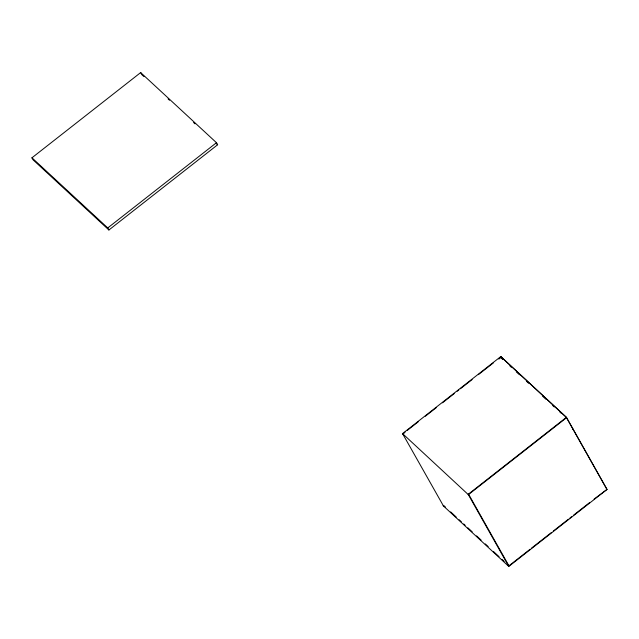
<?xml version="1.0" encoding="UTF-8"?>
<svg xmlns="http://www.w3.org/2000/svg" width="639" height="639" viewBox="0 0 639 639"><rect width="100%" height="100%" fill="white"/><g stroke="black" fill="none" stroke-linecap="round" stroke-linejoin="round"><path stroke-width="0.96" d="M31.95 157.801L140.668 72.574L216.469 142.713L217.627 144.765L108.91 229.992L33.108 159.846L31.95 157.801L107.751 227.939L108.91 229.992M107.751 227.939L216.469 142.713M445.343 506.975L443.897 505.633L443.458 505.968L402.546 433.601L500.792 356.578L566.426 417.307L607.05 489.41L508.796 566.426L443.17 505.713M405.078 432.116L403.033 434.224M407.418 430.303L418.337 421.732M425.334 416.261L436.269 407.674M442.468 402.834L454.201 393.616M457.26 391.236L458.818 390.014M460.376 388.792L472.133 379.558M478.371 374.662L493.348 362.936M498.644 358.775L501 356.937L502.262 358.934M498.995 359.006L501.288 357.209L500.856 357.544M566.426 417.307L468.171 494.33L508.796 566.426M500.984 356.937L500.792 356.578L566.625 417.658L468.371 494.682L402.546 433.601M572.384 429.24L572.816 428.905M512.071 563.366L508.94 565.819L468.515 494.075M512.558 562.983L530.066 549.26M531.632 548.03L551.201 532.694M553.334 531.017L568.414 519.195M569.972 517.973L571.546 516.743M573.726 515.034L589.541 502.637M594.118 499.051L607.05 489.41M559.756 411.899L561.17 413.217M501.583 358.223L503.045 359.573M509.922 365.939L511.344 367.249M516.296 371.842L519.523 374.821M526.504 381.275L528.629 383.248M542.511 396.092L545.914 399.239M552.743 405.557L554.205 406.915M144.015 76.648L141.826 74.619L140.668 72.574M168.065 98.901L169.519 100.251M193.577 122.504L195.031 123.854M216.174 143.416L217.627 144.765M450.655 511.887L456.238 517.055M459.137 519.739L461.318 521.751M463.722 523.972L465.168 525.322M467.852 527.798L472.205 531.832M476.558 535.857L478.012 537.199M478.228 537.407L481.135 540.091M485.273 543.917L488.18 546.609M493.468 551.505L499.067 556.681M501.966 559.373L504.147 561.385M566.338 417.395L606.762 489.139"/></g></svg>
